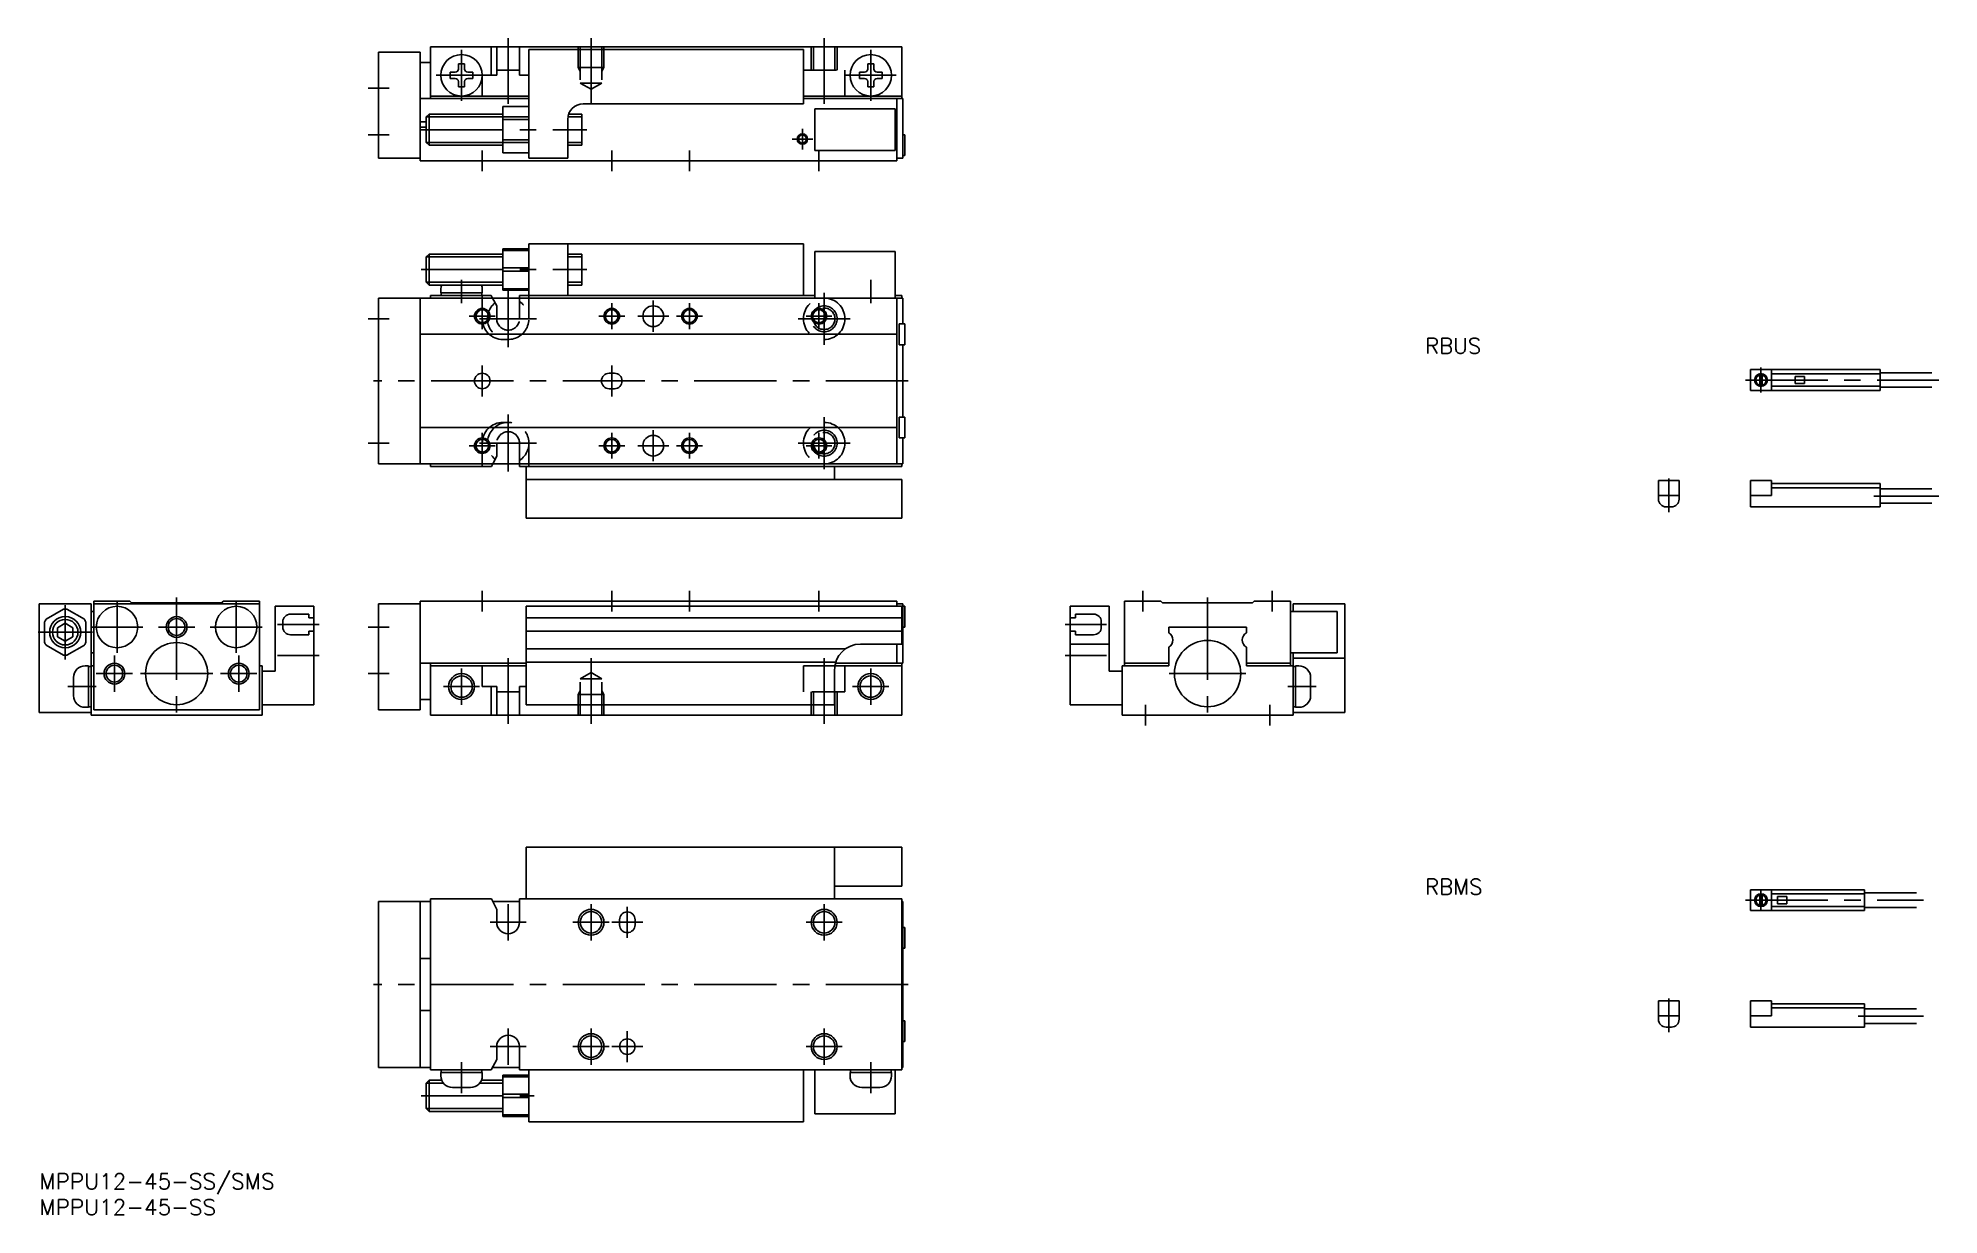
# Model space of a CAD drawing. Extents: x 0 to 367, y -8 to 219.
import ezdxf

# ---------------------------------------------------------------- set-up
doc = ezdxf.new("R2010")
doc.units = 0
doc.header["$LTSCALE"] = 0.5
doc.linetypes.add('CENTER', pattern=[50.8, 31.75, -6.35, 6.35, -6.35])
doc.linetypes.add('DASHED', pattern=[19.05, 12.7, -6.35])
for name, color, linetype in [('MSM_CENTER', 1, 'CENTER'), ('MSM_CONTINUOUS', 7, 'CONTINUOUS'), ('MSM_DASHED', 4, 'DASHED'), ('MSM_NARROW', 5, 'CONTINUOUS'), ('MSM_PART_NUMBER', 7, 'CONTINUOUS')]:
    doc.layers.add(name, color=color, linetype=linetype)
doc.styles.get("Standard").update_dxf_attribs({"font": 'txt.shx', "height": 3, "bigfont": 'bigfont.shx'})

# ---------------------------------------------------------------- blocks, each defined once
blk = doc.blocks.new('*U12')
at = {"layer": 'MSM_PART_NUMBER', "width": 1.021}
blk.add_text('MPPU12-45-SS/SMS', height=3, dxfattribs=at).set_placement((0, -3))
blk = doc.blocks.new('*U13')
at = {"layer": 'MSM_PART_NUMBER', "width": 1.021}
blk.add_text('MPPU12-45-SS', height=3, dxfattribs=at).set_placement((0, -8))
blk = doc.blocks.new('*U15')
at = {"layer": 'MSM_PART_NUMBER'}
blk.add_text('RBMS', height=3, dxfattribs=at).set_placement((267.490671, 53.858004))
blk = doc.blocks.new('*U16')
at = {"layer": 'MSM_PART_NUMBER'}
blk.add_text('RBUS', height=3, dxfattribs=at).set_placement((267.490671, 158.267902))

msp = doc.modelspace()

# ---------------------------------------------------------------- linework, layer by layer
at = {"layer": 'MSM_CENTER'}
for p, q in [((81.5, 216.9), (81.5, 207.1)), ((90.5, 219.2), (90.5, 206.5)), ((106.5, 206.5), (106.5, 219.2)), ((151.5, 206.5), (151.5, 219.2)), ((160.5, 216.9), (160.5, 207.1)), ((63.5, 209.5), (67.5, 209.5)), ((76.6, 212), (86.4, 212)), ((155.6, 212), (165.4, 212)), ((63.5, 200.5), (67.5, 200.5)), ((73.7, 201.5), (105.7, 201.5)), ((145.3, 199.7), (149.3, 199.7)), ((147.3, 201.7), (147.3, 197.7)), ((85.5, 197.5), (85.5, 193.5)), ((110.5, 197.5), (110.5, 193.5)), ((125.5, 197.5), (125.5, 193.5)), ((150.5, 197.5), (150.5, 193.5)), ((73.7, 174.5), (105.7, 174.5)), ((81.5, 172.5), (81.5, 168)), ((160.5, 172.5), (160.5, 168)), ((90.5, 170.5), (90.5, 159.5)), ((151.5, 170), (151.5, 160)), ((83, 165.5), (88, 165.5)), ((85.5, 168), (85.5, 163)), ((108, 165.5), (113, 165.5)), ((110.5, 168), (110.5, 163)), ((115.5, 165.5), (121.5, 165.5)), ((118.5, 168.5), (118.5, 162.5)), ((123, 165.5), (128, 165.5)), ((125.5, 168), (125.5, 163)), ((148, 165.5), (153, 165.5)), ((150.5, 168), (150.5, 163)), ((63.5, 165), (67.5, 165)), ((85, 165), (96, 165)), ((146.5, 165), (156.5, 165)), ((85.5, 156), (85.5, 150)), ((110.5, 156), (110.5, 150)), ((332.33, 155.58), (332.33, 150.78)), ((167.7, 153), (64.5, 153)), ((329.33, 153.18), (366.69, 153.18)), ((90.5, 135.5), (90.5, 146.5)), ((118.5, 143.5), (118.5, 137.5)), ((151.5, 146), (151.5, 136)), ((63.5, 141), (67.5, 141)), ((83, 140.5), (88, 140.5)), ((85, 141), (96, 141)), ((85.5, 143), (85.5, 138)), ((108, 140.5), (113, 140.5)), ((110.5, 143), (110.5, 138)), ((115.5, 140.5), (121.5, 140.5)), ((123, 140.5), (128, 140.5)), ((125.5, 143), (125.5, 138)), ((146.5, 141), (156.5, 141)), ((148, 140.5), (153, 140.5)), ((150.5, 143), (150.5, 138)), ((314.53, 134.18), (314.53, 127.68)), ((354.1, 130.78), (366.69, 130.78)), ((15, 100.5), (15, 110.5)), ((26.5, 111.2), (26.5, 87.5)), ((38, 100.5), (38, 110.5)), ((85.5, 112.5), (85.5, 108.5)), ((110.5, 112.5), (110.5, 108.5)), ((125.5, 112.5), (125.5, 108.5)), ((150.5, 112.5), (150.5, 108.5)), ((213, 112.5), (213, 108.5)), ((225.5, 111.2), (225.5, 87.5)), ((238, 112.5), (238, 108.5)), ((5, 109.75), (5, 99.25)), ((10.25, 104.5), (-0.25, 104.5)), ((10, 105.5), (20, 105.5)), ((23, 105.5), (30, 105.5)), ((33, 105.5), (43, 105.5)), ((54, 106), (46, 106)), ((63.5, 105.5), (67.5, 105.5)), ((198, 106), (206, 106)), ((14.5, 100), (14.5, 93)), ((38.5, 100), (38.5, 93)), ((54, 100), (46, 100)), ((90.5, 86.8), (90.5, 99.5)), ((106.5, 99.5), (106.5, 86.8)), ((151.5, 99.5), (151.5, 86.8)), ((198, 100), (206, 100)), ((11, 96.5), (18, 96.5)), ((19.5, 96.5), (33.5, 96.5)), ((35, 96.5), (42, 96.5)), ((63.5, 96.5), (67.5, 96.5)), ((81.5, 97.5), (81.5, 90.5)), ((160.5, 97.5), (160.5, 90.5)), ((218.1, 96.5), (232.9, 96.5)), ((5.5, 94), (11, 94)), ((78, 94), (85, 94)), ((157, 94), (164, 94)), ((246.5, 94), (241, 94)), ((213.5, 90.5), (213.5, 86.5)), ((237.5, 90.5), (237.5, 86.5)), ((90.5, 52), (90.5, 45)), ((106.5, 52), (106.5, 45)), ((113.5, 45.5), (113.5, 51.5)), ((151.5, 52), (151.5, 45)), ((329.35, 52.77), (363.69, 52.77)), ((332.33, 54.77), (332.33, 50.77)), ((87, 48.5), (94, 48.5)), ((103, 48.5), (110, 48.5)), ((116.5, 48.5), (110.5, 48.5)), ((148, 48.5), (155, 48.5)), ((167.7, 36.5), (64.5, 36.5)), ((314.53, 33.77), (314.53, 27.27)), ((351.1, 30.37), (363.69, 30.37)), ((90.5, 21), (90.5, 28)), ((106.5, 28), (106.5, 21)), ((113.5, 27.5), (113.5, 21.5)), ((151.5, 28), (151.5, 21)), ((87, 24.5), (94, 24.5)), ((103, 24.5), (110, 24.5)), ((116.5, 24.5), (110.5, 24.5)), ((148, 24.5), (155, 24.5)), ((81.5, 15.5), (81.5, 21.5)), ((160.5, 15.5), (160.5, 21.5)), ((73.7, 15), (95.5, 15))]:
    msp.add_line(p, q, dxfattribs=at)
at = {"layer": 'MSM_CONTINUOUS'}
for p, q in [((73.5, 216.5), (65.5, 216.5)), ((65.5, 216.5), (65.5, 196)), ((73.5, 195.5), (73.5, 216.5)), ((75.5, 207.5), (75.5, 217.5)), ((75.5, 217.5), (166.5, 217.5)), ((87.21, 217.5), (87.21, 212)), ((88.3, 217.5), (88.3, 212)), ((92.7, 217.5), (92.7, 212)), ((94.5, 217), (147.5, 217)), ((94.5, 196), (94.5, 217)), ((147.5, 206.5), (147.5, 217)), ((166.5, 207.5), (166.5, 217.5)), ((75.5, 214.5), (73.5, 214.5)), ((80.9, 214.2), (82.1, 214.2)), ((80.9, 213.2), (80.9, 214.2)), ((82.1, 213.2), (82.1, 214.2)), ((88.3, 213), (92.7, 213)), ((159.9, 214.2), (161.1, 214.2)), ((159.9, 213.2), (159.9, 214.2)), ((161.1, 213.2), (161.1, 214.2)), ((79.3, 211.4), (79.3, 212.6)), ((79.3, 212.6), (80.3, 212.6)), ((79.3, 211.4), (80.3, 211.4)), ((80.9, 209.8), (80.9, 210.8)), ((80.9, 209.8), (82.1, 209.8)), ((82.1, 209.8), (82.1, 210.8)), ((82.7, 212.6), (83.7, 212.6)), ((82.7, 211.4), (83.7, 211.4)), ((83.7, 211.4), (83.7, 212.6)), ((85.5, 212), (88.3, 212)), ((85.5, 212), (85.5, 208)), ((92.7, 212), (94.5, 212)), ((158.3, 211.4), (158.3, 212.6)), ((158.3, 212.6), (159.3, 212.6)), ((158.3, 211.4), (159.3, 211.4)), ((159.9, 209.8), (159.9, 210.8)), ((159.9, 209.8), (161.1, 209.8)), ((161.1, 209.8), (161.1, 210.8)), ((161.7, 212.6), (162.7, 212.6)), ((161.7, 211.4), (162.7, 211.4)), ((162.7, 211.4), (162.7, 212.6)), ((73.5, 207.5), (94.5, 207.5)), ((75.5, 208), (94.5, 208)), ((94.5, 205.95), (89.5, 205.95)), ((89.5, 205.95), (89.5, 197.05)), ((105, 206.5), (147.5, 206.5)), ((147.5, 208), (166.5, 208)), ((147.5, 207.5), (166.7, 207.5)), ((149.7, 197.5), (149.7, 205.5)), ((149.7, 205.5), (165.2, 205.5)), ((165.2, 197.5), (165.2, 205.5)), ((165.5, 195.5), (165.5, 207.5)), ((166.7, 196), (166.7, 207.5)), ((73.5, 203.03), (74.7, 203.03)), ((73.5, 201.97), (74.7, 201.97)), ((75.24, 204.5), (74.7, 203.96)), ((74.7, 199.04), (74.7, 203.96)), ((89.5, 204.5), (75.24, 204.5)), ((75.24, 198.5), (75.24, 204.5)), ((89.5, 203.99), (94.5, 203.99)), ((89.5, 203.45), (94.5, 203.45)), ((102, 196), (102, 203.5)), ((104.7, 204.5), (102.17, 204.5)), ((104.7, 198.5), (104.7, 204.5)), ((74.7, 199.04), (75.24, 198.5)), ((89.5, 198.5), (75.24, 198.5)), ((89.5, 199.55), (94.5, 199.55)), ((89.5, 199.01), (94.5, 199.01)), ((104.7, 198.5), (102, 198.5)), ((166.7, 200.5), (167.1, 200.5)), ((167.1, 196.5), (167.1, 200.5)), ((73.5, 196), (65.5, 196)), ((73.5, 195.5), (165.5, 195.5)), ((89.5, 197.05), (94.5, 197.05)), ((94.5, 196), (102, 196)), ((149.7, 197.5), (165.2, 197.5)), ((165.5, 196), (166.7, 196)), ((166.7, 196.5), (167.1, 196.5)), ((75.24, 177.5), (74.7, 176.96)), ((74.7, 172.04), (74.7, 176.96)), ((89.5, 177.5), (75.24, 177.5)), ((75.24, 171.5), (75.24, 177.5)), ((89.5, 178.5), (89.5, 170.5)), ((89.5, 178.5), (94.5, 178.5)), ((89.5, 178.19), (94.5, 178.19)), ((94.5, 169), (94.5, 179.5)), ((94.5, 179.5), (147.5, 179.5)), ((102, 169.5), (102, 179.5)), ((104.7, 177.5), (102, 177.5)), ((104.7, 171.5), (104.7, 177.5)), ((147.5, 169.5), (147.5, 179.5)), ((165.2, 178), (149.7, 178)), ((149.7, 169), (149.7, 178)), ((165.2, 169), (165.2, 178)), ((89.5, 174.81), (94.5, 174.81)), ((89.5, 174.19), (94.5, 174.19)), ((65.5, 169), (65.5, 137)), ((166.7, 169), (65.5, 169)), ((73.5, 137), (73.5, 169)), ((74.7, 172.04), (75.24, 171.5)), ((89.5, 171.5), (75.24, 171.5)), ((75.5, 169), (75.5, 169.5)), ((75.5, 169.5), (87.21, 169.5)), ((77.5, 170.65), (77.5, 170)), ((77.5, 170), (85.5, 170)), ((77.6, 170), (77.6, 169.5)), ((85.4, 169.5), (85.4, 170)), ((85.5, 170.65), (85.5, 170)), ((85.5, 169), (85.5, 169.5)), ((87.21, 169.5), (87.48, 169)), ((89.5, 170.81), (94.5, 170.81)), ((89.5, 170.5), (94.5, 170.5)), ((92.7, 169.5), (92.7, 169)), ((92.7, 169.5), (149.7, 169.5)), ((104.7, 171.5), (102, 171.5)), ((165.2, 169.5), (166.5, 169.5)), ((165.5, 137), (165.5, 169)), ((166.5, 169), (166.5, 169.5)), ((166.7, 164), (166.7, 169)), ((165.5, 162), (73.5, 162)), ((167.1, 164), (166, 164)), ((166, 160), (166, 164)), ((167.1, 160), (167.1, 164)), ((167.1, 160), (166, 160)), ((166.7, 146), (166.7, 160)), ((110, 154.5), (111, 154.5)), ((330.33, 155.18), (330.33, 151.18)), ((330.33, 155.18), (355.33, 155.18)), ((332.08, 154.4), (332.08, 151.95)), ((332.58, 154.4), (332.58, 151.95)), ((334.33, 155.18), (334.33, 151.18)), ((334.33, 154.38), (355.33, 154.38)), ((355.33, 155.18), (355.33, 151.18)), ((355.33, 154.58), (365.33, 154.58)), ((110, 151.5), (111, 151.5)), ((330.33, 151.18), (355.33, 151.18)), ((334.33, 151.98), (355.33, 151.98)), ((338.93, 153.88), (340.73, 153.88)), ((338.93, 153.88), (338.93, 152.48)), ((338.93, 152.48), (340.73, 152.48)), ((340.73, 153.88), (340.73, 152.48)), ((355.33, 151.78), (365.33, 151.78)), ((165.5, 144), (73.5, 144)), ((167.1, 146), (166, 146)), ((166, 146), (166, 142)), ((167.1, 146), (167.1, 142)), ((167.1, 142), (166, 142)), ((166.7, 137), (166.7, 142)), ((166.7, 137), (65.5, 137)), ((75.5, 136.5), (75.5, 137)), ((75.5, 136.5), (87.3, 136.5)), ((85.5, 137), (85.5, 136.5)), ((87.55, 137), (87.3, 136.5)), ((92.7, 137), (92.7, 136.5)), ((92.7, 136.5), (166.5, 136.5)), ((94, 136.5), (94, 126.5)), ((94.5, 137), (94.5, 136.5)), ((153.5, 136.5), (153.5, 134)), ((166.5, 136.5), (166.5, 137)), ((94, 134), (166.5, 134)), ((166.5, 134), (166.5, 126.5)), ((312.53, 133.78), (312.53, 130.18)), ((312.53, 133.78), (316.53, 133.78)), ((316.53, 133.78), (316.53, 130.18)), ((330.33, 133.78), (334.33, 133.78)), ((330.33, 133.78), (330.33, 128.68)), ((334.33, 133.78), (334.33, 130.88)), ((334.33, 133.18), (355.33, 133.18)), ((334.33, 132.38), (355.33, 132.38)), ((355.33, 133.18), (355.33, 128.68)), ((355.33, 132.18), (365.33, 132.18)), ((312.53, 130.88), (316.53, 130.88)), ((314.03, 128.68), (315.03, 128.68)), ((330.33, 130.88), (334.33, 130.88)), ((330.33, 128.68), (355.33, 128.68)), ((355.33, 129.38), (365.33, 129.38)), ((94, 126.5), (166.5, 126.5)), ((10.5, 110.5), (17.5, 110.5)), ((10.5, 110.5), (10.5, 89.5)), ((17.5, 110.5), (17.8, 110.2)), ((35.2, 110.2), (17.8, 110.2)), ((35.5, 110.5), (35.2, 110.2)), ((42.5, 110.5), (35.5, 110.5)), ((42.5, 110.5), (42.5, 89.5)), ((73.5, 110.5), (73.5, 89.5)), ((73.5, 110.5), (165.5, 110.5)), ((165.5, 110.5), (165.5, 109.5)), ((209.5, 110.5), (216.5, 110.5)), ((209.5, 110.5), (209.5, 98)), ((216.5, 110.5), (216.8, 110.2)), ((234.2, 110.2), (216.8, 110.2)), ((234.5, 110.5), (234.2, 110.2)), ((241.5, 110.5), (234.5, 110.5)), ((241.5, 110.5), (241.5, 98)), ((10, 110), (0, 110)), ((0, 110), (0, 89)), ((1, 106.45), (1, 102.55)), ((1.31, 106.99), (4.69, 108.94)), ((8.69, 106.99), (5.31, 108.94)), ((9, 106.45), (9, 102.55)), ((10, 88.5), (10, 110)), ((10, 108.5), (10.5, 108.5)), ((10.5, 110), (42.5, 110)), ((53, 109.5), (45.5, 109.5)), ((45.5, 109.5), (45.5, 97)), ((47, 106.5), (47, 105.5)), ((52, 108), (48.5, 108)), ((52, 108), (52, 107.3)), ((53, 107.3), (52, 107.3)), ((53, 109.5), (53, 90.5)), ((73.5, 110), (65.5, 110)), ((65.5, 89.5), (65.5, 110)), ((94, 90.5), (94, 109.5)), ((166.5, 109.5), (94, 109.5)), ((166.5, 107.3), (94, 107.3)), ((165.5, 110), (166.7, 110)), ((166.5, 109.5), (166.5, 102.2)), ((166.7, 110), (166.7, 98.5)), ((167.1, 109.5), (166.7, 109.5)), ((167.1, 109.5), (167.1, 105.5)), ((199, 109.5), (206.5, 109.5)), ((199, 109.5), (199, 90.5)), ((199, 107.3), (200, 107.3)), ((200, 108), (200, 107.3)), ((200, 108), (203.5, 108)), ((205, 106.5), (205, 105.5)), ((206.5, 109.5), (206.5, 97)), ((250.5, 108.5), (241.5, 108.5)), ((242, 108.5), (242, 110)), ((242, 110), (252, 110)), ((250.5, 108.5), (250.5, 100.5)), ((252, 110), (252, 89)), ((3.5, 105.37), (5, 106.23)), ((3.5, 105.37), (3.5, 103.63)), ((3.5, 103.63), (5, 102.77)), ((5, 106.23), (6.5, 105.37)), ((5, 102.77), (6.5, 103.63)), ((6.5, 103.63), (6.5, 105.37)), ((52, 104), (48.5, 104)), ((52, 104.7), (52, 104)), ((53, 104.7), (52, 104.7)), ((166.5, 104.7), (94, 104.7)), ((167.1, 105.5), (166.7, 105.5)), ((199, 104.7), (200, 104.7)), ((200, 104.7), (200, 104)), ((200, 104), (203.5, 104)), ((218, 105.5), (218, 104.39)), ((233, 105.5), (218, 105.5)), ((233, 105.5), (233, 104.39)), ((4.69, 100.06), (1.31, 102.01)), ((5.31, 100.06), (8.69, 102.01)), ((10, 100.5), (10.5, 100.5)), ((155.64, 101.3), (94, 101.3)), ((166.5, 102.2), (158.5, 102.2)), ((165.5, 102.2), (165.5, 98.5)), ((206.5, 102.2), (199, 102.2)), ((218, 101.61), (218, 98)), ((233, 101.61), (233, 98)), ((250.5, 100.5), (241.5, 100.5)), ((242, 88.5), (242, 100.5)), ((242, 99.5), (252, 99.5)), ((6.6, 92.25), (6.6, 95.75)), ((8.85, 98), (9.5, 98)), ((9.5, 90), (9.5, 98)), ((10, 97.9), (9.5, 97.9)), ((10, 98), (10.5, 98)), ((43, 98), (42.5, 98)), ((43, 98), (43, 88.5)), ((45.5, 97), (43, 97)), ((73.5, 98.5), (94, 98.5)), ((75.5, 98.5), (75.5, 88.5)), ((75.5, 98), (94, 98)), ((85.5, 94), (85.5, 98)), ((153.73, 98.7), (94, 98.7)), ((153.5, 97.2), (153.5, 90.5)), ((153.56, 98), (166.5, 98)), ((153.67, 98.5), (166.7, 98.5)), ((166.5, 98.5), (166.5, 88.5)), ((206.5, 97), (209, 97)), ((209, 98), (218, 98)), ((209, 98), (209, 88.5)), ((209.5, 98.5), (218, 98.5)), ((241.5, 98.5), (233, 98.5)), ((242, 98), (233, 98)), ((242.5, 97.9), (242, 97.9)), ((242.5, 98), (242.5, 90)), ((243.15, 98), (242.5, 98)), ((245.4, 95.75), (245.4, 92.25)), ((85.5, 94), (88.3, 94)), ((87.21, 88.5), (87.21, 94)), ((88.3, 88.5), (88.3, 94)), ((88.3, 93), (92.7, 93)), ((92.7, 94), (94, 94)), ((92.7, 88.5), (92.7, 94)), ((10, 89), (0, 89)), ((8.85, 90), (9.5, 90)), ((9.5, 90.1), (10, 90.1)), ((10, 88.5), (43, 88.5)), ((10.5, 89.5), (42.5, 89.5)), ((53, 90.5), (43, 90.5)), ((73.5, 89.5), (65.5, 89.5)), ((75.5, 91.5), (73.5, 91.5)), ((75.5, 88.5), (166.5, 88.5)), ((153.5, 90.5), (94, 90.5)), ((199, 90.5), (209, 90.5)), ((209, 88.5), (242, 88.5)), ((242, 90.1), (242.5, 90.1)), ((242, 89), (252, 89)), ((243.15, 90), (242.5, 90)), ((94, 53), (94, 63)), ((94, 63), (166.5, 63)), ((153.5, 53), (153.5, 63)), ((166.5, 55.5), (166.5, 63)), ((153.5, 55.5), (166.5, 55.5)), ((65.5, 52.5), (65.5, 20.5)), ((65.5, 52.5), (75.5, 52.5)), ((73.5, 52.5), (73.5, 20.5)), ((75.5, 53), (87.3, 53)), ((75.5, 53), (75.5, 20)), ((87.3, 53), (88.3, 51)), ((87.55, 52.5), (92.7, 52.5)), ((92.7, 48.5), (92.7, 53)), ((92.7, 53), (166.5, 53)), ((166.5, 53), (166.5, 20)), ((166.5, 52.5), (166.7, 52.5)), ((166.7, 52.5), (166.7, 20.5)), ((330.33, 54.77), (330.33, 50.77)), ((330.33, 54.77), (352.33, 54.77)), ((332.08, 53.99), (332.08, 51.54)), ((332.58, 53.99), (332.58, 51.54)), ((334.33, 54.77), (334.33, 50.77)), ((334.33, 53.97), (352.33, 53.97)), ((334.33, 51.57), (352.33, 51.57)), ((335.53, 53.47), (335.53, 52.07)), ((335.53, 53.47), (337.33, 53.47)), ((335.53, 52.07), (337.33, 52.07)), ((337.33, 53.47), (337.33, 52.07)), ((352.33, 54.77), (352.33, 50.77)), ((352.33, 54.17), (362.33, 54.17)), ((88.3, 48.5), (88.3, 51)), ((112, 49), (112, 48)), ((115, 49), (115, 48)), ((330.33, 50.77), (352.33, 50.77)), ((352.33, 51.37), (362.33, 51.37)), ((167.1, 47.5), (166.7, 47.5)), ((167.1, 47.5), (167.1, 43.5)), ((75.5, 41.5), (73.5, 41.5)), ((167.1, 43.5), (166.7, 43.5)), ((312.53, 33.37), (312.53, 29.77)), ((312.53, 33.37), (316.53, 33.37)), ((316.53, 33.37), (316.53, 29.77)), ((330.33, 33.37), (334.33, 33.37)), ((330.33, 28.27), (330.33, 33.37)), ((334.33, 30.47), (334.33, 33.37)), ((75.5, 31.5), (73.5, 31.5)), ((167.1, 29.5), (166.7, 29.5)), ((167.1, 29.5), (167.1, 25.5)), ((312.53, 30.47), (316.53, 30.47)), ((330.33, 30.47), (334.33, 30.47)), ((334.33, 32.77), (352.33, 32.77)), ((334.33, 31.97), (352.33, 31.97)), ((352.33, 28.27), (352.33, 32.77)), ((352.33, 31.77), (362.33, 31.77)), ((314.03, 28.27), (315.03, 28.27)), ((330.33, 28.27), (352.33, 28.27)), ((352.33, 28.97), (362.33, 28.97)), ((88.3, 24.5), (88.3, 22)), ((92.7, 24.5), (92.7, 20)), ((167.1, 25.5), (166.7, 25.5)), ((65.5, 20.5), (75.5, 20.5)), ((75.5, 20), (87.21, 20)), ((77.5, 18.85), (77.5, 19.5)), ((85.5, 19.5), (77.5, 19.5)), ((77.6, 20), (77.6, 19.5)), ((85.4, 19.5), (85.4, 20)), ((85.5, 18.85), (85.5, 19.5)), ((88.3, 22), (87.21, 20)), ((87.48, 20.5), (92.7, 20.5)), ((89.5, 19), (89.5, 11)), ((89.5, 19), (94.5, 19)), ((89.5, 18.69), (94.5, 18.69)), ((92.7, 20), (166.5, 20)), ((94.5, 20), (94.5, 10)), ((147.5, 20), (147.5, 10)), ((149.7, 20), (149.7, 11.5)), ((156.5, 18.85), (156.5, 19.5)), ((164.5, 19.5), (156.5, 19.5)), ((156.6, 20), (156.6, 19.5)), ((164.4, 19.5), (164.4, 20)), ((164.5, 18.85), (164.5, 19.5)), ((165.2, 20), (165.2, 11.5)), ((166.5, 20.5), (166.7, 20.5)), ((75.24, 18), (74.7, 17.46)), ((74.7, 12.54), (74.7, 17.46)), ((75.24, 12), (75.24, 18)), ((77.67, 18), (75.24, 18)), ((83.25, 16.6), (79.75, 16.6)), ((89.5, 18), (85.33, 18)), ((89.5, 15.31), (94.5, 15.31)), ((89.5, 14.69), (94.5, 14.69)), ((162.25, 16.6), (158.75, 16.6)), ((74.7, 12.54), (75.24, 12)), ((89.5, 12), (75.24, 12)), ((89.5, 11.31), (94.5, 11.31)), ((165.2, 11.5), (149.7, 11.5)), ((89.5, 11), (94.5, 11)), ((94.5, 10), (147.5, 10))]:
    msp.add_line(p, q, dxfattribs=at)
for centre, radius in [((81.5, 212), 4), ((160.5, 212), 4), ((147.3, 199.7), 0.783), ((85.5, 165.5), 1.23), ((110.5, 165.5), 1.23), ((118.5, 165.5), 2), ((125.5, 165.5), 1.23), ((150.5, 165.5), 1.23), ((85.5, 153), 1.5), ((332.33, 153.18), 1.25), ((85.5, 140.5), 1.23), ((110.5, 140.5), 1.23), ((118.5, 140.5), 2), ((125.5, 140.5), 1.23), ((150.5, 140.5), 1.23), ((5, 104.5), 3), ((15, 105.5), 4), ((26.5, 105.5), 1.62), ((38, 105.5), 4), ((225.5, 96.5), 6.4), ((26.5, 96.5), 6), ((14.5, 96.5), 1.62), ((38.5, 96.5), 1.62), ((81.5, 94), 2.07), ((160.5, 94), 2.07), ((332.33, 52.77), 1.25), ((106.5, 48.5), 2.07), ((151.5, 48.5), 2.07), ((106.5, 24.5), 2.07), ((113.5, 24.5), 1.5), ((151.5, 24.5), 2.07)]:
    msp.add_circle(centre, radius, dxfattribs=at)
for centre, radius, start, end in [((80.3, 213.2), 0.6, 270, 0), ((82.7, 213.2), 0.6, 180, 270), ((159.3, 213.2), 0.6, 270, 0), ((161.7, 213.2), 0.6, 180, 270), ((80.3, 210.8), 0.6, 0, 90), ((82.7, 210.8), 0.6, 90, 180), ((159.3, 210.8), 0.6, 0, 90), ((161.7, 210.8), 0.6, 90, 180), ((105, 203.5), 3, 90, 180), ((79.75, 170.65), 2.25, 157.8039, 180), ((83.25, 170.65), 2.25, 0, 22.1961), ((110, 153), 1.5, 90, 270), ((111, 153), 1.5, 270, 90), ((332.33, 153.18), 1, 104.4775, 255.5225), ((332.33, 153.18), 1, 284.4775, 75.5225), ((314.03, 130.18), 1.5, 180, 270), ((315.03, 130.18), 1.5, 270, 0), ((5, 104.5), 4.45, 145.9891, 154.0108), ((5, 104.5), 4.45, 85.9891, 94.0109), ((5, 104.5), 4.45, 25.9892, 34.0108), ((48.5, 106.5), 1.5, 90, 180), ((203.5, 106.5), 1.5, 360, 90), ((48.5, 105.5), 1.5, 180, 270), ((203.5, 105.5), 1.5, 270, 0), ((217.2, 103), 1.6, 299.9995, 60.0005), ((233.8, 103), 1.6, 119.9995, 240.0005), ((5, 104.5), 4.45, 205.9894, 214.0106), ((5, 104.5), 4.45, 265.9894, 274.0107), ((5, 104.5), 4.45, 325.9893, 334.0108), ((158.5, 97.2), 5, 90, 180), ((8.85, 95.75), 2.25, 90, 180), ((243.15, 95.75), 2.25, 360, 90), ((8.85, 92.25), 2.25, 180, 270), ((243.15, 92.25), 2.25, 270, 0), ((332.33, 52.77), 1, 104.4775, 255.5225), ((332.33, 52.77), 1, 284.4775, 75.5225), ((90.5, 48.5), 2.2, 180, 0), ((113.5, 49), 1.5, 0, 180), ((113.5, 48), 1.5, 180, 0), ((314.03, 29.77), 1.5, 180, 270), ((315.03, 29.77), 1.5, 270, 0), ((90.5, 24.5), 2.2, 0, 180), ((79.75, 18.85), 2.25, 180, 270), ((83.25, 18.85), 2.25, 270, 360), ((158.75, 18.85), 2.25, 180, 270), ((162.25, 18.85), 2.25, 270, 360)]:
    msp.add_arc(centre, radius, start, end, dxfattribs=at)
at = {"layer": 'MSM_DASHED'}
for p, q in [((104, 217.5), (104, 213.5)), ((104.43, 217.5), (104.43, 210.49)), ((108.57, 217.5), (108.57, 210.49)), ((109, 217.5), (109, 213.5)), ((149, 217.5), (149, 213)), ((149.43, 217.5), (149.43, 213)), ((153.57, 217.5), (153.57, 213)), ((154, 217.5), (154, 213)), ((104, 213.5), (109, 213.5)), ((104, 213.5), (104.43, 212.75)), ((109, 213.5), (108.57, 212.75)), ((147.5, 213), (155.5, 213)), ((155.5, 208), (155.5, 213)), ((104.43, 210.49), (108.57, 210.49)), ((104.43, 210.49), (106.5, 209.3)), ((108.57, 210.49), (106.5, 209.3)), ((85.5, 165), (85.5, 169)), ((87.48, 169), (88.3, 167.5)), ((92.7, 165), (92.7, 169)), ((94.5, 165), (94.5, 169)), ((88.3, 165), (88.3, 167.5)), ((89.5, 161), (90.5, 161)), ((89.5, 145), (90.5, 145)), ((85.5, 141), (85.5, 137)), ((88.3, 141), (88.3, 138.5)), ((92.7, 141), (92.7, 137)), ((94.5, 141), (94.5, 137)), ((88.3, 138.5), (87.55, 137)), ((104.43, 95.51), (106.5, 96.7)), ((104.43, 88.5), (104.43, 95.51)), ((108.57, 95.51), (104.43, 95.51)), ((108.57, 95.51), (106.5, 96.7)), ((108.57, 88.5), (108.57, 95.51)), ((147.5, 98), (147.5, 93)), ((153.56, 98), (147.5, 98)), ((155.5, 98), (155.5, 93)), ((104, 92.5), (104.43, 93.25)), ((109, 92.5), (104, 92.5)), ((104, 88.5), (104, 92.5)), ((109, 92.5), (108.57, 93.25)), ((109, 88.5), (109, 92.5)), ((155.5, 93), (147.5, 93)), ((149, 88.5), (149, 93)), ((149.43, 88.5), (149.43, 93)), ((153.57, 88.5), (153.57, 93)), ((154, 88.5), (154, 93))]:
    msp.add_line(p, q, dxfattribs=at)
for centre, radius in [((151.5, 165), 4), ((151.5, 165), 2.5), ((151.5, 165), 2.07), ((151.5, 141), 4), ((151.5, 141), 2.5), ((151.5, 141), 2.07)]:
    msp.add_circle(centre, radius, dxfattribs=at)
for centre, radius, start, end in [((90.5, 165), 4, 129.1877, 56.633), ((89.5, 165), 4, 180, 270), ((90.5, 165), 2.2, 180, 0), ((89.5, 141), 4, 90, 180), ((90.5, 141), 4, 303.367, 231.1703), ((90.5, 141), 2.2, 0, 180)]:
    msp.add_arc(centre, radius, start, end, dxfattribs=at)
at = {"layer": 'MSM_NARROW'}
for p, q in [((89.5, 203.96), (74.7, 203.96)), ((104.7, 203.96), (102.04, 203.96)), ((89.5, 199.04), (74.7, 199.04)), ((104.7, 199.04), (102, 199.04)), ((89.5, 176.96), (74.7, 176.96)), ((104.7, 176.96), (102, 176.96)), ((89.5, 172.04), (74.7, 172.04)), ((104.7, 172.04), (102, 172.04)), ((77.98, 17.46), (74.7, 17.46)), ((89.5, 17.46), (85.02, 17.46)), ((89.5, 12.54), (74.7, 12.54))]:
    msp.add_line(p, q, dxfattribs=at)
for centre, radius in [((147.3, 199.7), 1), ((85.5, 165.5), 1.5), ((110.5, 165.5), 1.5), ((125.5, 165.5), 1.5), ((150.5, 165.5), 1.5), ((85.5, 140.5), 1.5), ((110.5, 140.5), 1.5), ((125.5, 140.5), 1.5), ((150.5, 140.5), 1.5), ((5, 104.5), 2.46), ((26.5, 105.5), 2), ((14.5, 96.5), 2), ((38.5, 96.5), 2), ((81.5, 94), 2.5), ((160.5, 94), 2.5), ((106.5, 48.5), 2.5), ((151.5, 48.5), 2.5), ((106.5, 24.5), 2.5), ((151.5, 24.5), 2.5)]:
    msp.add_circle(centre, radius, dxfattribs=at)

# ---------------------------------------------------------------- block references
at = {"layer": 'MSM_CONTINUOUS'}
for name in ['*U16', '*U15', '*U12', '*U13']:
    msp.add_blockref(name, (0, 0), dxfattribs=at)

doc.saveas('drawing.dxf')
